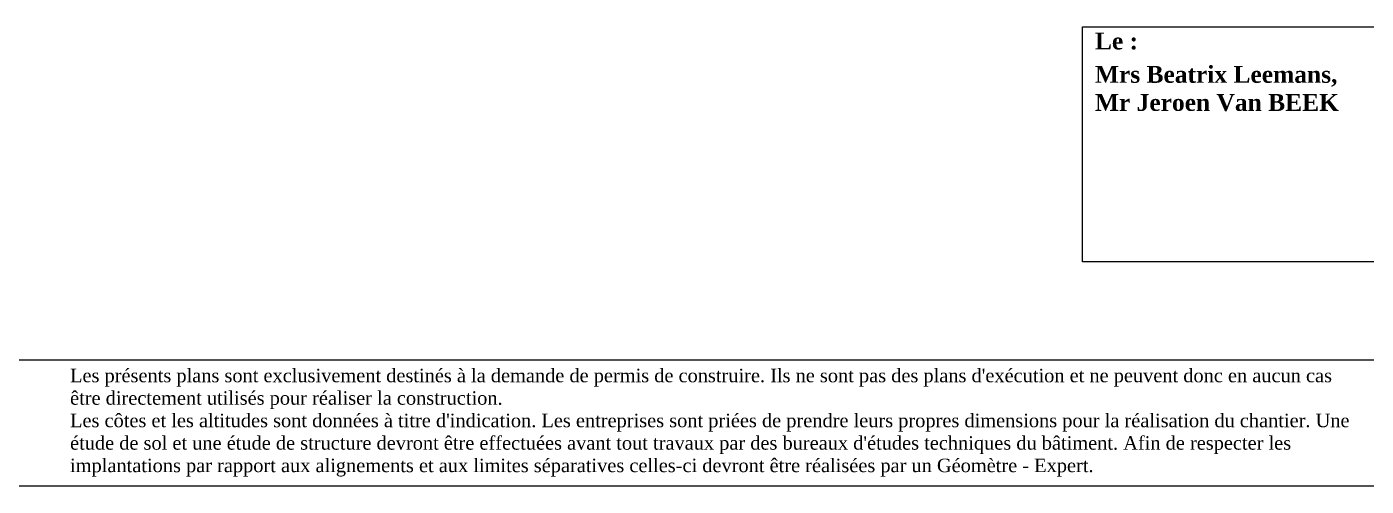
# Model space of a CAD drawing. Header units: millimetres. Extents: x -17502 to -16646, y 1856 to 2034.
# Drawn here: x -17107.58 to -17087.72, y 1856.2 to 1863.01 of the extents above; entities that cross this region are included whole.
import ezdxf

# ---------------------------------------------------------------- set-up
doc = ezdxf.new("R2010")
doc.units = ezdxf.units.MM
doc.layers.get('0').update_dxf_attribs({"lineweight": 9})
doc.styles.get("Standard").update_dxf_attribs({"font": 'times.ttf'})

msp = doc.modelspace()

# ---------------------------------------------------------------- linework, layer by layer
at = {"lineweight": 9}
for points in [[(-17091.926, 1863.012), (-17085.702, 1863.012), (-17085.702, 1859.524), (-17091.926, 1859.524)], [(-17115.959, 1858.074), (-17080.831, 1858.074), (-17080.831, 1856.197), (-17115.959, 1856.197)]]:
    msp.add_lwpolyline(points, close=True, dxfattribs=at)

# ---------------------------------------------------------------- texts
at = {"lineweight": 9, "attachment_point": 1}
for s, insert, char_height, width in [('{\\fTimes New Roman|b1|i0|c0|p18;Le : }', (-17091.74, 1862.926), 0.25, 12.6731), ('{\\fTimes New Roman|b1|i0|c0|p18;Mrs Beatrix Leemans, \\PMr Jeroen Van BEEK}', (-17091.74, 1862.431), 0.25, 12.6731), ("{\\fTimes New Roman|b0|i0|c0|p18;Les présents plans sont exclusivement destinés à la demande de permis de construire. Ils ne sont pas des plans d'exécution et ne peuvent donc en aucun cas être directement utilisés pour réaliser la construction.\\PLes côtes et les altitudes sont données à titre d'indication. Les entreprises sont priées de prendre leurs propres dimensions pour la réalisation du chantier. Une étude de sol et une étude de structure devront être effectuées avant tout travaux par des bureaux d'études techniques du bâtiment. Afin de respecter les implantations par rapport aux alignements et aux limites séparatives celles-ci devront être réalisées par un Géomètre - Expert. }", (-17106.943, 1857.939), 0.2, 19.06449)]:
    msp.add_mtext(s, dxfattribs=dict(at, insert=insert, char_height=char_height, width=width))

doc.saveas('drawing.dxf')
